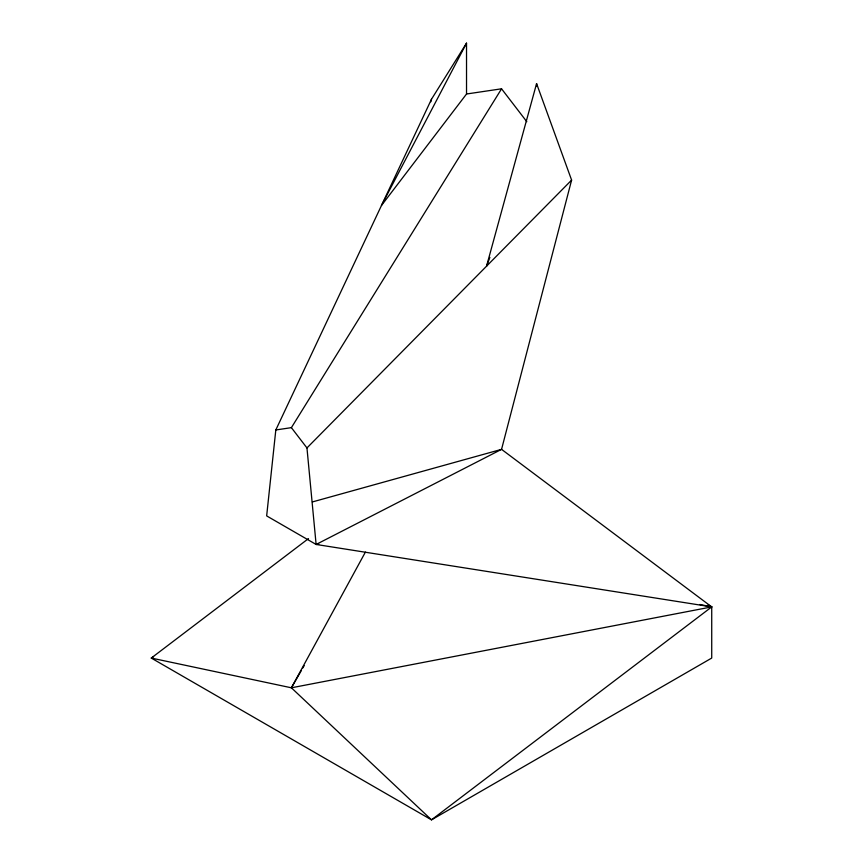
<?xml version="1.0" encoding="UTF-8"?>
<svg xmlns="http://www.w3.org/2000/svg" width="863" height="863" viewBox="0 0 863 863"><rect width="100%" height="100%" fill="white"/><g stroke="black" fill="none" stroke-linecap="round" stroke-linejoin="round"><path stroke-width="1.29" d="M466.527 43.15L381.457 205.513L466.527 94.002L466.527 43.15L431.5 99.202L275.815 429.968L266.656 515.901L316.117 544.456L711.727 606.905L711.727 658.059L431.5 819.85L151.273 658.059L308.501 538.588M430.82 101.802L431.5 99.202M489.882 257.401L486.549 266.182L536.581 83.592L571.608 180.097L501.554 449.353L316.117 544.456L306.958 447.94L291.392 427.649L275.815 429.968M153.614 656.711L151.273 658.059L291.392 687.8L365.394 552.115M312.406 501.932L501.554 449.353L711.727 606.905L431.5 819.85L291.392 687.8L301.489 670.303M302.837 667.962L304.186 665.632M291.392 427.649L501.554 88.803L526.808 121.705M306.958 447.94L571.608 180.097M291.392 687.8L711.727 606.905L708.221 604.887M466.527 94.002L501.554 88.803M316.117 544.456L318.76 544.154M699.871 604.488L711.727 606.905M536.581 83.592L536.581 86.268"/></g></svg>
